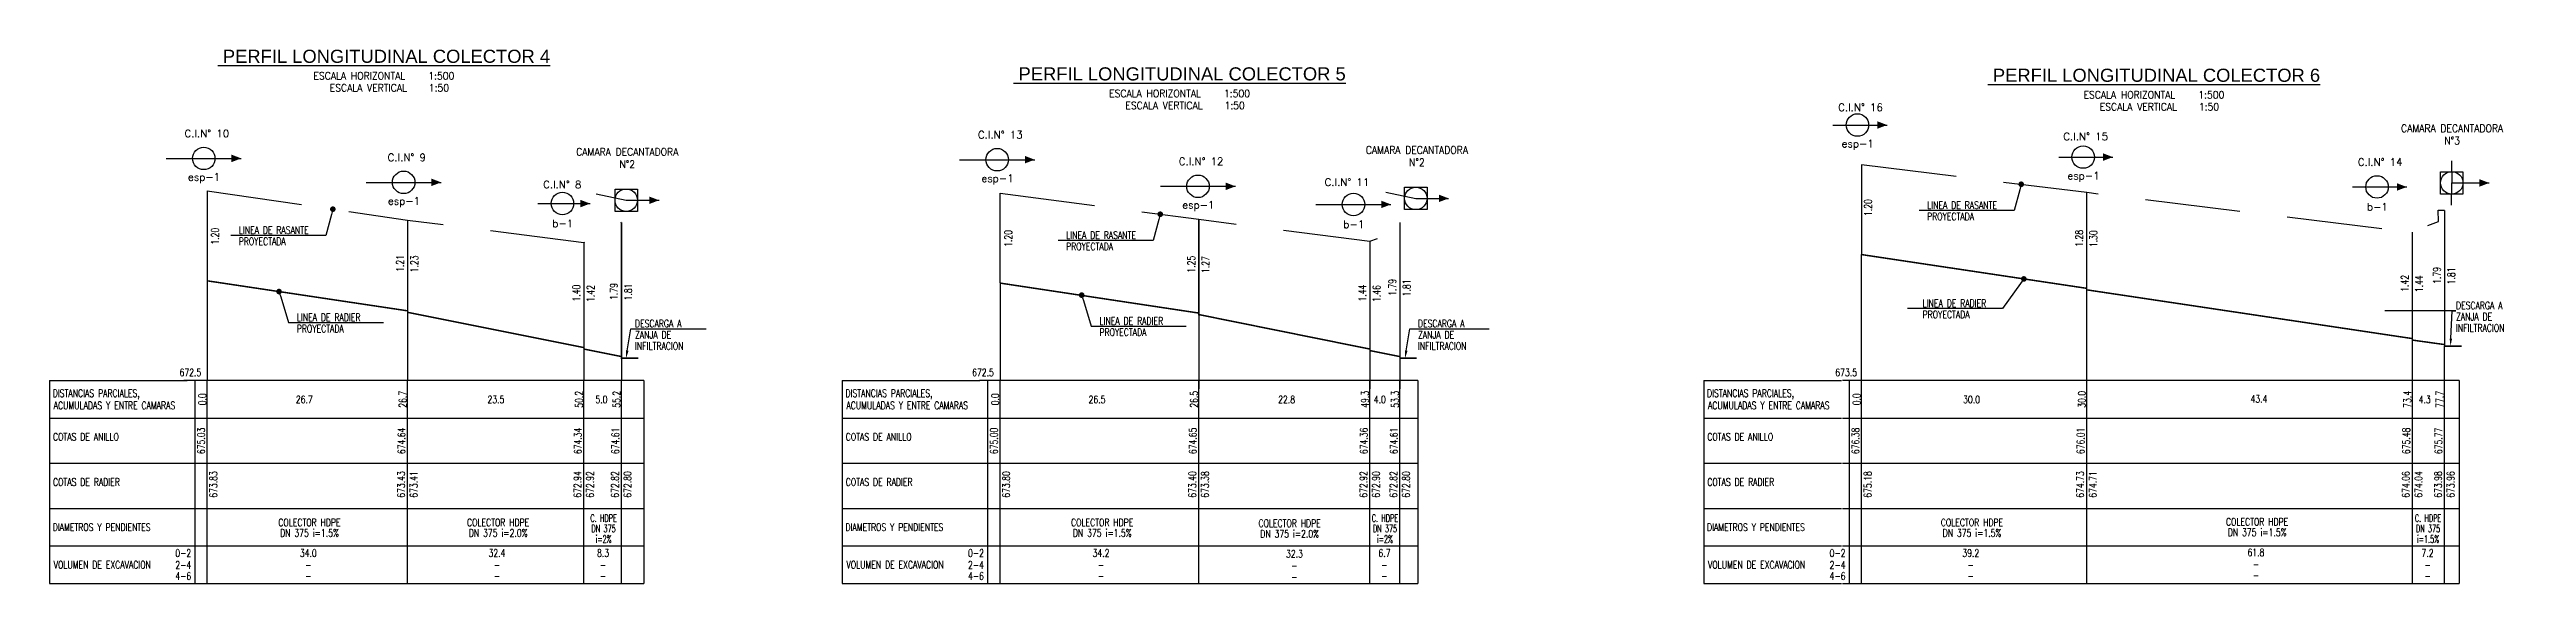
# Model space of a CAD drawing. Extents: x 352140 to 354978, y 6304672 to 6307963.
# Drawn here: x 353369.6 to 353699.7, y 6304674.9 to 6304746.1 of the extents above; entities that cross this region are included whole.
import ezdxf
from ezdxf import colors
from ezdxf.entities.mleader import LeaderData, LeaderLine
from ezdxf.enums import TextEntityAlignment as Align
from ezdxf.math import Vec2, Vec3

# ---------------------------------------------------------------- set-up
doc = ezdxf.new("R2010")
doc.units = 0
doc.linetypes.add('DASHED', pattern=[19.049999999999997, 12.7, -6.35])
doc.layers.get('0').update_dxf_attribs({"linetype": 'CONTINUOUS'})
for name, color, linetype in [('00-ALL SALIDA SUMIDERO', 1, 'CONTINUOUS'), ('00-FORMATO', 6, 'CONTINUOUS'), ('00_All ext_Txt', 4, 'CONTINUOUS'), ('03_Pav ext_Cota 250', 7, 'CONTINUOUS'), ('03_S2_Pav ext_Borde vereda', 7, 'CONTINUOUS'), ('05', 3, 'CONTINUOUS'), ('C-ROAD-PROF', 3, 'CONTINUOUS'), ('Perfil perfil cajon', 6, 'CONTINUOUS'), ('Perfil perfil texto', 3, 'CONTINUOUS')]:
    doc.layers.add(name, color=color, linetype=linetype)
doc.styles.add('lluvias DET-ROMANS', font='ROMANS.SHX', dxfattribs={"width": 0.9, "height": 2})
doc.styles.add('NEGRITA', font='swisse.ttf')
doc.styles.add('ROMANS', font='romans.shx', dxfattribs={"width": 0.75})

# ---------------------------------------------------------------- blocks, each defined once
blk = doc.blocks.new('_Dot')
at = {"color": 0, "linetype": 'ByBlock', "lineweight": -2}
blk.add_line((-0.5, 0), (-1, 0), dxfattribs=at)
at = {"color": 0, "linetype": 'ByBlock', "const_width": 0.5}
blk.add_lwpolyline([(-0.25, 0, 1), (0.25, 0, 1)], format="xyb", close=True, dxfattribs=at)

msp = doc.modelspace()

# ---------------------------------------------------------------- linework, layer by layer
at = {"layer": '00-ALL SALIDA SUMIDERO', "ltscale": 0.5, "elevation": -1e-10}
for points in [[(353614.5253552536, 6304736.035294103, 0, 1, 0), (353613.2217084892, 6304736.035294103, 0, 0, 0)], [(353395.1725029715, 6304731.585812177, 0, 1, 0), (353393.8688562072, 6304731.585812177, 0, 0, 0)], [(353500.9191906616, 6304731.412162388, 0, 1, 0), (353499.6155438973, 6304731.412162388, 0, 0, 0)], [(353644.6163724067, 6304731.759376798, 0, 1, 0), (353643.3127256423, 6304731.759376798, 0, 0, 0)], [(353421.8176917949, 6304728.391140504, 0, 1, 0), (353420.5140450305, 6304728.391140504, 0, 0, 0)], [(353527.6834055348, 6304727.861376325, 0, 1, 0), (353526.3797587704, 6304727.861376325, 0, 0, 0)], [(353683.7809348884, 6304727.773385083, 0, 1, 0), (353682.477288124, 6304727.773385083, 0, 0, 0)], [(353441.6730073744, 6304725.560107744, 0, 1, 0), (353440.36936061, 6304725.560107744, 0, 0, 0)], [(353548.4026943568, 6304725.447676003, 0, 1, 0), (353547.0990475924, 6304725.447676003, 0, 0, 0)]]:
    msp.add_lwpolyline(points, format="xyseb", dxfattribs=at)
at = {"layer": '00-ALL SALIDA SUMIDERO', "ltscale": 0.5, "const_width": 0.2}
for points in [[(353611.1295612751, 6304730.759899335), (353611.1295612751, 6304718.759899332)], [(353390.6521033301, 6304727.259899335), (353390.6521033301, 6304715.259899335)], [(353496.3051722015, 6304726.959899331), (353496.3051722015, 6304714.959899332)], [(353641.1295612751, 6304714.25989932), (353641.1295612751, 6304727.05989931)], [(353417.3521033301, 6304711.259899332), (353417.3521033301, 6304723.359899334)], [(353445.8521033301, 6304705.159899333), (353445.8521033301, 6304723.05989933)], [(353522.8051722015, 6304723.459899316), (353522.8051722015, 6304710.959899317)], [(353549.6051722015, 6304723.059899332), (353549.6051722015, 6304705.159899333)], [(353684.5295612751, 6304707.55989934), (353684.5295612751, 6304721.759899341)], [(353688.8295612751, 6304706.759899341), (353688.8295612751, 6304724.659899341)], [(353440.8527841769, 6304706.359899331), (353440.8527841769, 6304720.360117272)], [(353545.6051722015, 6304720.559899332), (353545.6051722015, 6304706.159899333)], [(353611.1295612751, 6304718.759899332), (353641.1295612751, 6304714.25989932), (353641.1295612751, 6304714.05989931), (353684.5295612751, 6304707.55989934), (353684.5295612751, 6304707.359899341), (353688.8295612751, 6304706.759899341), (353688.8295612751, 6304706.55989934), (353691.0937734347, 6304706.55989934)], [(353390.6521033301, 6304715.259899335), (353417.3521033301, 6304711.259899332), (353417.3521033301, 6304711.059899333), (353440.8527841769, 6304706.359899331), (353440.8521033303, 6304706.159730422), (353445.8521033301, 6304705.159899333), (353445.8521033301, 6304704.959899332), (353448.0776573159, 6304704.959899332)], [(353496.3051722015, 6304714.959899331), (353522.8051722015, 6304710.959899316), (353522.8051722015, 6304710.759899332), (353545.6051722015, 6304706.159899333), (353545.6051722015, 6304705.959899332), (353549.6051722015, 6304705.159899333), (353549.6051722015, 6304704.959899332), (353551.8205506163, 6304704.959899332)]]:
    msp.add_lwpolyline(points, dxfattribs=at)
at = {"layer": '00-ALL SALIDA SUMIDERO', "ltscale": 0.5}
for points in [[(353694.7733274514, 6304728.31279031, 0, 1, 0), (353693.4696806871, 6304728.31279031, 0, 0, 0)], [(353450.8514998431, 6304726.001580505, 0, 1, 0), (353449.5478530787, 6304726.001580505, 0, 0, 0)], [(353556.0905419288, 6304726.253880776, 0, 1, 0), (353554.7868951644, 6304726.253880776, 0, 0, 0)]]:
    msp.add_lwpolyline(points, format="xyseb", dxfattribs=at)
at = {"layer": '03_Pav ext_Cota 250', "color": 7}
for points in [[(353390.6521033301, 6304674.908357566), (353390.6521033301, 6304701.959899332)], [(353417.3521033301, 6304674.908357566), (353417.3521033301, 6304701.959899332)], [(353440.8521033301, 6304674.908357566), (353440.8521033301, 6304701.959899332)], [(353445.8521033301, 6304674.908357566), (353445.8521033301, 6304701.959899332)], [(353496.3051722015, 6304674.908357566), (353496.3051722015, 6304701.959899332)], [(353522.8051722015, 6304674.908357566), (353522.8051722015, 6304701.959899332)], [(353545.6051722015, 6304674.908357566), (353545.6051722015, 6304701.959899332)], [(353549.6051722015, 6304674.908357566), (353549.6051722015, 6304701.959899332)], [(353611.1295612751, 6304674.908357566), (353611.1295612751, 6304701.959899332)], [(353641.1295612751, 6304674.908357544), (353641.1295612751, 6304701.95989931)], [(353684.5295612751, 6304674.908357575), (353684.5295612751, 6304701.959899341)], [(353688.8295612751, 6304674.908357544), (353688.8295612751, 6304701.95989931)]]:
    msp.add_lwpolyline(points, dxfattribs=at)
at = {"layer": '03_S2_Pav ext_Borde vereda'}
for points in [[(353611.1295612751, 6304701.959899335), (353611.1295612751, 6304718.759899332)], [(353390.6521033301, 6304715.259899335), (353390.6521033301, 6304701.959899332)], [(353496.3051722015, 6304714.959899331), (353496.3051722015, 6304701.959899332)], [(353641.1295612751, 6304701.959899335), (353641.1295612751, 6304714.05989931)], [(353417.3521033301, 6304711.059899333), (353417.3521033273, 6304701.959899333)], [(353522.8051722015, 6304710.759899332), (353522.8051722015, 6304700.852723521)], [(353440.8521033303, 6304706.159730422), (353440.8521033303, 6304701.959899331)], [(353545.6051722015, 6304705.959899332), (353545.6051722015, 6304700.852723507)], [(353684.5295612751, 6304701.959899344), (353684.5295612751, 6304707.359899341)], [(353688.8295612751, 6304700.852723488), (353688.8295612751, 6304706.55989934)], [(353445.8521033301, 6304704.959899332), (353445.8521033278, 6304701.959899331)], [(353549.6051722015, 6304704.959899332), (353549.6051722015, 6304700.852723504)]]:
    msp.add_lwpolyline(points, dxfattribs=at)
at = {"layer": '05', "color": 1}
for p, q in [((353607.3043581043, 6304736.035294103), (353614.5253552536, 6304736.035294103)), ((353385.1725029715, 6304731.585812177), (353395.1725029715, 6304731.585812177)), ((353637.3953752574, 6304731.759376798), (353644.6163724067, 6304731.759376798)), ((353411.8176917949, 6304728.391140504), (353421.8176917949, 6304728.391140504)), ((353490.9191906616, 6304731.412162388), (353500.9191906616, 6304731.412162388)), ((353689.7733274514, 6304728.31279031), (353694.7733274514, 6304728.31279031)), ((353434.6867937187, 6304725.560107744), (353441.6730073744, 6304725.560107744)), ((353446.4884235092, 6304726.001580505), (353450.8514998431, 6304726.001580505)), ((353517.6834055348, 6304727.861376325), (353527.6834055348, 6304727.861376325)), ((353538.4026943568, 6304725.447676003), (353548.4026943568, 6304725.447676003)), ((353551.7274655949, 6304726.253880776), (353556.0905419288, 6304726.253880776)), ((353676.5599377391, 6304727.773385083), (353683.7809348884, 6304727.773385083))]:
    msp.add_line(p, q, dxfattribs=at)
for points in [[(353691.2733274514, 6304726.81279031), (353688.2733274514, 6304726.81279031), (353688.2733274514, 6304729.81279031), (353691.2733274514, 6304729.81279031)], [(353447.9884235092, 6304724.501580505), (353444.9884235092, 6304724.501580505), (353444.9884235092, 6304727.501580505), (353447.9884235092, 6304727.501580505)], [(353553.2274655949, 6304724.753880776), (353550.2274655949, 6304724.753880776), (353550.2274655949, 6304727.753880776), (353553.2274655949, 6304727.753880776)]]:
    msp.add_lwpolyline(points, close=True, dxfattribs=at)
for points in [[(353689.7416194764, 6304731.275953605), (353689.7733274512, 6304728.31279031)], [(353689.7416194764, 6304725.349627015), (353689.7733274512, 6304728.31279031)], [(353442.4888102245, 6304726.84735199), (353446.4884235092, 6304726.001580505)], [(353547.7278523102, 6304727.099652261), (353551.7274655949, 6304726.253880776)]]:
    msp.add_lwpolyline(points, dxfattribs=at)
for centre in [(353610.5654149788, 6304736.035294103), (353390.1725029715, 6304731.585812177), (353495.9191906616, 6304731.412162388), (353640.6564321318, 6304731.759376798), (353416.8176917949, 6304728.391140504), (353522.6834055348, 6304727.861376325), (353679.8209946136, 6304727.773385083), (353689.7733274514, 6304728.31279031), (353437.97469242, 6304725.560107744), (353446.4884235092, 6304726.001580505), (353543.4026943568, 6304725.447676003), (353551.7274655949, 6304726.253880776)]:
    msp.add_circle(centre, 1.5, dxfattribs=at)
at = {"layer": 'C-ROAD-PROF', "color": 3, "linetype": 'DASHED', "lineweight": -3, "flags": 128}
for points in [[(353611.1295612751, 6304730.759899335), (353641.1295612751, 6304727.05989931), (353684.5295612751, 6304721.759899341), (353688.0061323826, 6304723.190127959), (353687.9854528971, 6304724.659899341), (353688.8295612751, 6304724.659899341)], [(353390.6521033301, 6304727.259899335), (353417.3521033301, 6304723.359899334), (353440.8521033301, 6304720.359899332), (353445.0357179299, 6304721.699079988), (353445.0357179299, 6304723.048789187), (353445.8521033301, 6304723.05989933)], [(353496.3051722015, 6304726.959899331), (353522.8051722015, 6304723.459899316), (353545.6051722015, 6304720.559899332), (353548.7887868013, 6304721.699079989), (353548.7887868013, 6304723.048789189), (353549.6051722015, 6304723.059899332)]]:
    msp.add_lwpolyline(points, dxfattribs=at)
at = {"layer": 'Perfil perfil cajon'}
for p, q in [((353369.6240304665, 6304701.959899376), (353387.9722715463, 6304701.959899377)), ((353369.6240304665, 6304701.959899376), (353369.6240304651, 6304674.908357611)), ((353448.8467601875, 6304701.959899331), (353387.5066554954, 6304701.959899336)), ((353388.9932845721, 6304701.959899376), (353388.9932845709, 6304674.90835761)), ((353475.277099338, 6304701.959899336), (353493.6253404177, 6304701.959899337)), ((353475.2770993379, 6304701.959899336), (353475.2770993365, 6304674.908357571)), ((353552.004552945, 6304701.959899297), (353493.5698805813, 6304701.959899336)), ((353494.6463534435, 6304701.959899336), (353494.6463534423, 6304674.90835757)), ((353590.1014884115, 6304701.959899336), (353608.4497294913, 6304701.959899337)), ((353590.1014884114, 6304701.959899336), (353590.10148841, 6304674.908357571)), ((353690.7822410472, 6304701.959899297), (353608.5691335322, 6304701.959899336)), ((353609.470742517, 6304701.959899336), (353609.4707425159, 6304674.90835757)), ((353369.6240304651, 6304674.90835761), (353387.9722715445, 6304674.90835761)), ((353475.2770993366, 6304674.90835757), (353493.6253404159, 6304674.90835757)), ((353590.1014884101, 6304674.90835757), (353608.4497294894, 6304674.90835757))]:
    msp.add_line(p, q, dxfattribs=at)
at = {"layer": 'Perfil perfil cajon', "color": 7}
for p, q in [((353369.6240304663, 6304696.959899379), (353387.9722715472, 6304696.959899375)), ((353369.6240304663, 6304696.959899379), (353387.9722715463, 6304696.959899375)), ((353387.5066554954, 6304696.959899334), (353448.8467601862, 6304696.959899329)), ((353475.2770993377, 6304696.959899339), (353493.6253404187, 6304696.959899335)), ((353475.2770993377, 6304696.959899339), (353493.6253404177, 6304696.959899335)), ((353493.5698805813, 6304696.959899334), (353552.0045529437, 6304696.959899295)), ((353590.1014884113, 6304696.959899339), (353608.4497294922, 6304696.959899335)), ((353590.1014884113, 6304696.959899339), (353608.4497294913, 6304696.959899335)), ((353608.5691335322, 6304696.959899334), (353690.782241046, 6304696.959899295)), ((353369.624030466, 6304690.934128493), (353387.9722715454, 6304690.934128493)), ((353387.5066554945, 6304690.934128452), (353448.8467601846, 6304690.934128444)), ((353475.2770993374, 6304690.934128453), (353493.6253404168, 6304690.934128453)), ((353493.5698805804, 6304690.934128452), (353552.0045529422, 6304690.93412841)), ((353590.1014884109, 6304690.934128453), (353608.4497294903, 6304690.934128453)), ((353608.5691335312, 6304690.934128452), (353690.7822410444, 6304690.93412841)), ((353369.6240304656, 6304684.90835761), (353387.9722715445, 6304684.908357607)), ((353387.5066554945, 6304684.908357568), (353448.846760183, 6304684.90835756)), ((353475.277099337, 6304684.90835757), (353493.6253404159, 6304684.908357567)), ((353493.5698805804, 6304684.908357568), (353552.0045529406, 6304684.908357526)), ((353590.1014884106, 6304684.90835757), (353608.4497294894, 6304684.908357567)), ((353608.5691335312, 6304684.908357568), (353690.7822410428, 6304684.908357526)), ((353369.6240304654, 6304679.908357611), (353387.9722715445, 6304679.908357611)), ((353387.5066554936, 6304679.90835757), (353448.8467601817, 6304679.908357562)), ((353475.2770993368, 6304679.908357571), (353493.6253404159, 6304679.908357571)), ((353493.5698805795, 6304679.90835757), (353552.0045529393, 6304679.908357528)), ((353590.1014884103, 6304679.908357571), (353608.4497294894, 6304679.908357571)), ((353608.5691335303, 6304679.90835757), (353690.7822410415, 6304679.908357528))]:
    msp.add_line(p, q, dxfattribs=at)
at = {"layer": 'Perfil perfil cajon'}
for points in [[(353448.8467601875, 6304701.959899296), (353448.8467601804, 6304674.90835753)], [(353552.004552945, 6304701.959899263), (353552.004552938, 6304674.908357496)], [(353690.7822410472, 6304701.959899263), (353690.7822410402, 6304674.908357496)], [(353387.5066554936, 6304674.908357569), (353448.8467601804, 6304674.908357563)], [(353493.5698805795, 6304674.908357569), (353552.004552938, 6304674.90835753)], [(353608.5691335303, 6304674.908357569), (353690.7822410402, 6304674.90835753)]]:
    msp.add_lwpolyline(points, dxfattribs=at)

# ---------------------------------------------------------------- texts
at = {"layer": '00-FORMATO', "color": 6, "style": 'NEGRITA'}
for s, p in [('%%U PERFIL LONGITUDINAL COLECTOR 4', (353414.1895637528, 6304745.200102794)), ('%%U PERFIL LONGITUDINAL COLECTOR 5', (353520.232771831, 6304742.853270731)), ('%%U PERFIL LONGITUDINAL COLECTOR 6', (353650.0907234054, 6304742.67074711))]:
    msp.add_text(s, height=1.750000116368201, dxfattribs=at).set_placement(p, align=Align.MIDDLE)
at = {"layer": '00-FORMATO', "color": 0, "style": 'ROMANS', "width": 0.9}
for s, p in [('ESCALA HORIZONTAL   1:500', (353414.1895637528, 6304742.583819924)), ('ESCALA VERTICAL   1:50', (353414.9186375001, 6304740.986806614)), ('ESCALA HORIZONTAL   1:500', (353520.232771831, 6304740.236987861)), ('ESCALA VERTICAL   1:50', (353520.9618455783, 6304738.639974551)), ('ESCALA HORIZONTAL   1:500', (353650.0907234054, 6304740.05446424)), ('ESCALA VERTICAL   1:50', (353650.8197971527, 6304738.45745093))]:
    msp.add_text(s, height=1.000000066496115, dxfattribs=at).set_placement(p, align=Align.MIDDLE)
at = {"layer": 'Perfil perfil texto', "color": 0, "style": 'lluvias DET-ROMANS'}
for s, p in [('C.I.N%%D 16', (353610.980236412, 6304738.394841371)), ('C.I.N%%D 10', (353390.5873244048, 6304734.912942438)), ('C.I.N%%D 13', (353496.3340120949, 6304734.73929265)), ('C.I.N%%D 15', (353640.9830895619, 6304734.514612338)), ('C.I.N%%D 9', (353417.2325132281, 6304731.718270766)), ('C.I.N%%D 12', (353523.098226968, 6304731.188506586)), ('esp-1', (353610.6136477854, 6304733.38953184)), ('C.I.N%%D 14', (353680.2358160468, 6304731.100515345)), ('esp-1', (353390.2207357782, 6304728.940049914)), ('C.I.N%%D 8', (353437.955650912, 6304728.099160159)), ('esp-1', (353495.9674234682, 6304728.766400125)), ('C.I.N%%D 11', (353542.5330544008, 6304728.418273847)), ('esp-1', (353640.7046649384, 6304729.113614535)), ('esp-1', (353416.8659246015, 6304725.745378241)), ('esp-1', (353522.7316383414, 6304725.215614062)), ('b-1', (353679.8692274202, 6304725.12762282)), ('b-1', (353438.0229252267, 6304722.914345481)), ('b-1', (353543.4509271634, 6304722.80191374))]:
    msp.add_text(s, height=1, rotation=359.9999999466392, dxfattribs=at).set_placement(p, align=Align.MIDDLE)
at = {"layer": 'Perfil perfil texto', "color": 0, "style": 'lluvias DET-ROMANS', "width": 0.75}
for s, rotation, p in [('1.20', 89.99999994663915, (353611.9827018066, 6304725.024518869)), ('1.20', 89.99999994663915, (353391.6820461023, 6304721.210158876)), ('1.20', 89.99999994663915, (353497.3986833955, 6304720.910158874)), ('1.28', 89.99999994663915, (353640.1139510689, 6304720.924518851)), ('1.30', 89.99999994663915, (353642.0147807181, 6304720.867227186)), ('1.21', 89.99999994663915, (353416.336493124, 6304717.574518869)), ('1.23', 89.99999994663915, (353418.2373227731, 6304717.517227204)), ('1.25', 89.99999994663915, (353521.7895619954, 6304717.474518851)), ('1.27', 89.99999994663915, (353523.6903916445, 6304717.417227186)), ('1.79', 89.99999994663915, (353548.5895619954, 6304714.374518869)), ('1.81', 89.99999994663915, (353550.4903916445, 6304714.317227203)), ('1.42', 89.99999994663915, (353683.5139510689, 6304714.924518877)), ('1.44', 89.99999994663915, (353685.4147807181, 6304714.867227212)), ('1.79', 89.99999994663915, (353687.8139510689, 6304715.974518877)), ('1.81', 89.99999994663915, (353689.7147807181, 6304715.917227211)), ('1.40', 89.99999994663915, (353439.8371739707, 6304713.624627837)), ('1.42', 89.99999994663915, (353441.7380036199, 6304713.567336172)), ('1.79', 89.99999994663915, (353444.836493124, 6304713.832340161)), ('1.81', 89.99999994663915, (353446.7373227731, 6304713.775048496)), ('1.44', 89.99999994663915, (353544.5895619954, 6304713.624518869)), ('1.46', 89.99999994663915, (353546.4903916445, 6304713.567227203)), ('26.7', 359.9999999466392, (353403.5772096112, 6304699.440087939)), ('23.5', 359.9999999466392, (353429.1150809076, 6304699.440087939)), ('5.0', 359.9999999466392, (353443.1802650843, 6304699.440087939)), ('26.5', 359.9999999466392, (353509.2302784827, 6304699.440087939)), ('22.8', 359.9999999466392, (353534.498152127, 6304699.440087939)), ('4.0', 359.9999999466392, (353546.9101539582, 6304699.440087939)), ('30.0', 359.9999999466392, (353625.7794387873, 6304699.440087939)), ('43.4', 359.9999999466392, (353664.0879353856, 6304699.521981245)), ('4.3', 359.9999999466392, (353686.1711934434, 6304699.440087939)), ('675.03', 90.00000005336085, (353389.8379724745, 6304693.916628382)), ('674.64', 90.00000005336085, (353416.5379724745, 6304693.916628415)), ('674.34', 90.00000005336085, (353440.0379724745, 6304693.916628415)), ('674.61', 90.00000005336085, (353445.0379724745, 6304693.916628415)), ('675.00', 90.00000005336085, (353495.4910413459, 6304693.916628382)), ('674.65', 90.00000005336085, (353521.9910413487, 6304693.916628397)), ('674.36', 90.00000005336085, (353544.7910413487, 6304693.916628383)), ('674.61', 90.00000005336085, (353548.7910413487, 6304693.91662838)), ('676.38', 90.00000005336085, (353610.3154304194, 6304693.916628382)), ('676.01', 90.00000005336085, (353640.3154304194, 6304693.916628364)), ('675.48', 90.00000005336085, (353683.7154304194, 6304693.916628394)), ('675.77', 90.00000005336085, (353688.0154304194, 6304693.916628364)), ('673.83', 90.00000005336085, (353391.4616645372, 6304688.107507461)), ('673.43', 90.00000005336085, (353416.4829041106, 6304688.107507493)), ('673.41', 90.00000005336085, (353418.1616645372, 6304688.107507493)), ('672.94', 90.00000005336085, (353439.9829041106, 6304688.107507493)), ('672.92', 90.00000005336085, (353441.6616645372, 6304688.107507493)), ('672.82', 90.00000005336085, (353444.9829041106, 6304688.107507493)), ('672.80', 90.00000005336085, (353446.6616645372, 6304688.107507493)), ('673.80', 90.00000005336085, (353497.1147334086, 6304688.107507461)), ('673.40', 90.00000005336085, (353521.9359729849, 6304688.107507476)), ('673.38', 90.00000005336085, (353523.6147334115, 6304688.107507476)), ('672.92', 90.00000005336085, (353544.7359729849, 6304688.107507462)), ('672.90', 90.00000005336085, (353546.4147334115, 6304688.107507462)), ('672.82', 90.00000005336085, (353548.7359729849, 6304688.107507459)), ('672.80', 90.00000005336085, (353550.4147334115, 6304688.107507459)), ('675.18', 90.00000005336085, (353611.9391224821, 6304688.107507461)), ('674.73', 90.00000005336085, (353640.2603620556, 6304688.107507442)), ('674.71', 90.00000005336085, (353641.9391224821, 6304688.107507442)), ('674.06', 90.00000005336085, (353683.6603620556, 6304688.107507473)), ('674.04', 90.00000005336085, (353685.3391224822, 6304688.107507473)), ('673.98', 90.00000005336085, (353687.9603620556, 6304688.107507442)), ('673.96', 90.00000005336085, (353689.6391224822, 6304688.107507442))]:
    msp.add_text(s, height=0.9999999999999994, rotation=rotation, dxfattribs=at).set_placement(p, align=Align.MIDDLE_CENTER)
for s, p in [('672.5', (353386.9473870866, 6304702.547145787)), ('672.5', (353492.5828851741, 6304702.547145787)), ('673.5', (353607.6201477624, 6304702.547145787))]:
    msp.add_text(s, height=0.9999999999999994, rotation=359.9999999466392, dxfattribs=at).set_placement(p)
for s, p in [('DISTANCIAS PARCIALES,', (353370.0462037443, 6304700.269423191)), ('ACUMULADAS Y ENTRE CAMARAS', (353370.1795370768, 6304698.650375572)), ('DISTANCIAS PARCIALES,', (353475.6992726157, 6304700.26942315)), ('ACUMULADAS Y ENTRE CAMARAS', (353475.8326059482, 6304698.650375532)), ('DISTANCIAS PARCIALES,', (353590.5236616893, 6304700.26942315)), ('ACUMULADAS Y ENTRE CAMARAS', (353590.6569950217, 6304698.650375532)), ('COTAS DE ANILLO', (353370.0890608816, 6304694.459899382)), ('COTAS DE ANILLO', (353475.742129753, 6304694.459899342)), ('COTAS DE ANILLO', (353590.5665188265, 6304694.459899342)), ('COTAS DE RADIER', (353370.0890608788, 6304688.434128494)), ('COTAS DE RADIER', (353475.7421297502, 6304688.434128454)), ('COTAS DE RADIER', (353590.5665188237, 6304688.434128454)), ('DIAMETROS Y PENDIENTES', (353370.0462037331, 6304682.408357615)), ('DIAMETROS Y PENDIENTES', (353475.6992726045, 6304682.408357575)), ('DIAMETROS Y PENDIENTES', (353590.5236616781, 6304682.408357575)), ('VOLUMEN DE EXCAVACION', (353370.1795370641, 6304677.408357613)), ('VOLUMEN DE EXCAVACION', (353475.8326059355, 6304677.408357573)), ('VOLUMEN DE EXCAVACION', (353590.656995009, 6304677.408357573))]:
    msp.add_text(s, height=0.9999999999999994, rotation=359.9999999466392, dxfattribs=at).set_placement(p, align=Align.MIDDLE_LEFT)
for s, p in [('0.0', (353390.4920884533, 6304699.459899325)), ('26.7', (353417.1920884533, 6304699.459899354)), ('50.2', (353440.6920884533, 6304699.459899354)), ('55.2', (353445.6920884533, 6304699.459899354)), ('0.0', (353496.1451573247, 6304699.459899325)), ('26.5', (353522.6451573275, 6304699.459899336)), ('49.3', (353545.4451573275, 6304699.459899322)), ('53.3', (353549.4451573275, 6304699.459899319)), ('0.0', (353610.9695463982, 6304699.459899325)), ('30.0', (353640.9695463982, 6304699.459899303)), ('73.4', (353684.3695463982, 6304699.459899333)), ('77.7', (353688.6695463982, 6304699.459899303))]:
    msp.add_text(s, height=0.9999999999999994, rotation=90.00000005336085, dxfattribs=at).set_placement(p, align=Align.CENTER)
for s, p in [('0-2', (353387.4432111486, 6304678.965021359)), ('34.0', (353404.1078515168, 6304678.965021341)), ('32.4', (353429.2544860158, 6304678.965021341)), ('8.3', (353443.3969487564, 6304678.965021361)), ('0-2', (353493.09628002, 6304678.965021319)), ('34.2', (353509.7609203882, 6304678.965021341)), ('32.3', (353535.5378779881, 6304678.854560865)), ('6.7', (353547.5371930236, 6304678.965021365)), ('0-2', (353607.9206690936, 6304678.965021319)), ('39.2', (353625.678843697, 6304678.965021341)), ('61.8', (353663.6826388431, 6304679.046914647)), ('7.2', (353686.5573354132, 6304678.965021341)), ('2-4', (353387.4432111486, 6304677.378382214)), ('4-6', (353387.4432111486, 6304675.905328587)), ('-', (353404.1078515177, 6304677.378382194)), ('-', (353404.1078515168, 6304675.905328569)), ('-', (353429.2544860168, 6304677.378382194)), ('-', (353429.2544860158, 6304675.905328569)), ('-', (353443.3969487573, 6304677.378382213)), ('-', (353443.3969487564, 6304675.905328589)), ('2-4', (353493.09628002, 6304677.378382174)), ('4-6', (353493.09628002, 6304675.905328547)), ('-', (353509.7609203891, 6304677.378382194)), ('-', (353509.7609203882, 6304675.905328569)), ('-', (353535.537877989, 6304677.267921718)), ('-', (353535.5378779881, 6304675.794868093)), ('-', (353547.5371930245, 6304677.378382218)), ('-', (353547.5371930236, 6304675.905328593)), ('2-4', (353607.9206690936, 6304677.378382174)), ('4-6', (353607.9206690936, 6304675.905328547)), ('-', (353625.6788436979, 6304677.378382194)), ('-', (353625.678843697, 6304675.905328569)), ('-', (353663.6826388441, 6304677.4602755)), ('-', (353663.6826388431, 6304675.987221875)), ('-', (353686.5573354141, 6304677.378382194)), ('-', (353686.5573354132, 6304675.905328569))]:
    msp.add_text(s, height=0.9999999999999994, rotation=359.9999999466392, dxfattribs=at).set_placement(p, align=Align.MIDDLE)
at = {"layer": 'Perfil perfil texto', "color": 0, "attachment_point": 2, "style": 'lluvias DET-ROMANS'}
for s, insert, char_height, width, rotation, line_spacing_factor in [('CAMARA DECANTADORA \\PN%%D3', (353689.8278978331, 6304736.089077848), 1, 13.2085714290227, 359.9999999733196, 0.9806521173167446), ('CAMARA DECANTADORA \\PN%%D2', (353446.6216523402, 6304732.952544121), 1, 13.2085714290227, 359.9999999733196, 0.9806521173167446), ('CAMARA DECANTADORA \\PN%%D2', (353551.8606944259, 6304733.204844393), 1, 13.2085714290227, 359.9999999733196, 0.9806521173167446), ('{\\W0.75;COLECTOR HDPE \\PDN 375 i=1.5%}', (353404.2654536871, 6304683.545003064), 0.9999999999999994, 12.13178571521333, 359.99999994663915, 0.8392062547483613), ('{\\W0.75;COLECTOR HDPE \\PDN 375 i=2.0%}', (353429.4120881861, 6304683.545003064), 0.9999999999999994, 12.13178571521333, 359.99999994663915, 0.8392062547483613), ('{\\W0.6;C. HDPE \\PDN 375 \\Pi=2%}', (353443.4672923519, 6304684.126822659), 0.9999999999999994, 12.13178571521333, 359.99999994663915, 0.8392062547483613), ('{\\W0.75;COLECTOR HDPE \\PDN 375 i=1.5%}', (353509.9185225585, 6304683.545003064), 0.9999999999999994, 12.13178571521333, 359.99999994663915, 0.8392062547483613), ('{\\W0.75;COLECTOR HDPE \\PDN 375 i=2.0%}', (353534.8954801584, 6304683.434542589), 0.9999999999999994, 10.53178571523662, 359.99999994663915, 0.8392062547483613), ('{\\W0.6;C. HDPE \\PDN 375 \\Pi=2%}', (353547.6075366191, 6304684.126822663), 0.9999999999999994, 12.13178571521333, 359.99999994663915, 0.8392062547483613), ('{\\W0.75;COLECTOR HDPE \\PDN 375 i=1.5%}', (353625.8364458673, 6304683.545003064), 0.9999999999999994, 12.13178571521333, 359.99999994663915, 0.8392062547483613), ('{\\W0.75;COLECTOR HDPE \\PDN 375 i=1.5%}', (353663.8402410134, 6304683.62689637), 0.9999999999999994, 12.13178571521333, 359.99999994663915, 0.8392062547483613), ('{\\W0.6;C. HDPE \\PDN 375 \\Pi=1.5%}', (353686.6276790087, 6304684.126822639), 0.9999999999999994, 12.13178571521333, 359.99999994663915, 0.8392062547483613)]:
    msp.add_mtext(s, dxfattribs=dict(at, insert=insert, char_height=char_height, width=width, rotation=rotation, line_spacing_factor=line_spacing_factor))

# ---------------------------------------------------------------- leaders
at = {"layer": '00_All ext_Txt'}
ml = msp.add_multileader_mtext('Standard', dxfattribs=at)
ml.set_content('{\\C256;LINEA DE RASANTE PROYECTADA}', color=2, style='ROMANS')
ml.set_leader_properties(color=7)
ml.set_arrow_properties(name='DOT')
ml.build(insert=Vec2(0, 0))
ml.multileader.update_dxf_attribs({"text_left_attachment_type": 6, "text_right_attachment_type": 6, "dogleg_length": 0.4164050059420628, "arrow_head_size": 0.75})
ctx = ml.context
ctx.base_point, ctx.char_height, ctx.arrow_head_size, ctx.landing_gap_size, ctx.plane_origin, ctx.plane_x_axis, ctx.plane_y_axis = Vec3(353619.8032665264, 6304724.641268984, 2.820012762996354e-08), 1, 0.75, 0.05000000250530529, Vec3(353629.2142270786, 6304750.91770436, 1.162063829825635e-07), Vec3(1, -1.27675647831893e-15, -3.517525297178413e-09), Vec3(1.292968947391459e-15, 1, 4.609055430399856e-09)
ctx.left_attachment, ctx.right_attachment = 6, 6
notes = []
notes.append((ctx, [(1, (1, 1, 0), (353631.4435956777, 6304724.641268984, -1.274502462731372e-08), (-1, 1.27675647831893e-15, 3.517525297178412e-09), 1.040329146316736, [(1, [(353632.4001764185, 6304728.136523449)], 0, [])])]))
ctx.mtext.insert, ctx.mtext.text_direction, ctx.mtext.rotation, ctx.mtext.width, ctx.mtext.line_spacing_factor, ctx.mtext.line_spacing_style, ctx.mtext.flow_direction, ctx.mtext.extrusion = Vec3(353619.8532665289, 6304725.841268985, 3.355511787277201e-08), Vec3(1, -1.27675647831893e-15, -3.517525297178413e-09), 6.283185307179585, 11.43449085514294, 0.8999999999999998, 2, 5, Vec3(3.517525297178409e-09, -4.609055430399863e-09, 1)
ml = msp.add_multileader_mtext('Standard', dxfattribs=at)
ml.set_content('{\\C256;LINEA DE RASANTE PROYECTADA}', color=2, style='ROMANS')
ml.set_leader_properties(color=7)
ml.set_arrow_properties(name='DOT')
ml.build(insert=Vec2(0, 0))
ml.multileader.update_dxf_attribs({"text_left_attachment_type": 6, "text_right_attachment_type": 6, "dogleg_length": 0.4164050059420628, "arrow_head_size": 0.75})
ctx = ml.context
ctx.base_point, ctx.char_height, ctx.arrow_head_size, ctx.landing_gap_size, ctx.plane_origin, ctx.plane_x_axis, ctx.plane_y_axis = Vec3(353394.7881675829, 6304721.320502579, -8.702625813003296e-08), 1, 0.75, 0.05000000250530529, Vec3(353404.199128135, 6304772.596937954, 1.162063829825635e-07), Vec3(1, -1.27675647831893e-15, -3.517525297178413e-09), Vec3(1.292968947391459e-15, 1, 4.609055430399856e-09)
ctx.left_attachment, ctx.right_attachment = 6, 6
notes.append((ctx, [(1, (1, 1, 0), (353406.4284967342, 6304721.320502579, -1.279714103873102e-07), (-1, 1.27675647831893e-15, 3.517525297178411e-09), 1.040329146316736, [(1, [(353407.385077475, 6304724.815757044, -1.152263857599965e-07)], 0, [])])]))
ctx.mtext.insert, ctx.mtext.text_direction, ctx.mtext.rotation, ctx.mtext.width, ctx.mtext.line_spacing_factor, ctx.mtext.line_spacing_style, ctx.mtext.flow_direction, ctx.mtext.extrusion = Vec3(353394.8381675854, 6304722.520502579, -8.16712678872245e-08), Vec3(1, -1.27675647831893e-15, -3.517525297178413e-09), 6.283185307179585, 11.43449085514294, 0.8999999999999998, 2, 5, Vec3(3.517525297178409e-09, -4.609055430399863e-09, 1)
ml = msp.add_multileader_mtext('Standard', dxfattribs=at)
ml.set_content('{\\C256;LINEA DE RASANTE PROYECTADA}', color=2, style='ROMANS')
ml.set_leader_properties(color=7)
ml.set_arrow_properties(name='DOT')
ml.build(insert=Vec2(0, 0))
ml.multileader.update_dxf_attribs({"text_left_attachment_type": 6, "text_right_attachment_type": 6, "dogleg_length": 0.4164050059420628, "arrow_head_size": 0.75})
ctx = ml.context
ctx.base_point, ctx.char_height, ctx.arrow_head_size, ctx.landing_gap_size, ctx.plane_origin, ctx.plane_x_axis, ctx.plane_y_axis = Vec3(353505.0582558015, 6304720.644834393, -8.702625813003296e-08), 1, 0.75, 0.05000000250530529, Vec3(353514.4692163537, 6304771.921269768, 1.162063829825635e-07), Vec3(1, -1.27675647831893e-15, -3.517525297178413e-09), Vec3(1.292968947391459e-15, 1, 4.609055430399856e-09)
ctx.left_attachment, ctx.right_attachment = 6, 6
notes.append((ctx, [(1, (1, 1, 0), (353516.6985849528, 6304720.644834393, -1.279714103873102e-07), (-1, 1.27675647831893e-15, 3.517525297178411e-09), 1.040329146316736, [(1, [(353517.6551656936, 6304724.140088857, -1.152263857599965e-07)], 0, [])])]))
ctx.mtext.insert, ctx.mtext.text_direction, ctx.mtext.rotation, ctx.mtext.width, ctx.mtext.line_spacing_factor, ctx.mtext.line_spacing_style, ctx.mtext.flow_direction, ctx.mtext.extrusion = Vec3(353505.108255804, 6304721.844834393, -8.16712678872245e-08), Vec3(1, -1.27675647831893e-15, -3.517525297178413e-09), 6.283185307179585, 11.43449085514294, 0.8999999999999998, 2, 5, Vec3(3.517525297178409e-09, -4.609055430399863e-09, 1)
ml = msp.add_multileader_mtext('Standard', dxfattribs=at)
ml.set_content('{\\C256;LINEA DE RADIER PROYECTADA}', color=2, style='ROMANS')
ml.set_leader_properties(color=7)
ml.set_arrow_properties(name='DOT')
ml.build(insert=Vec2(0, 0))
ml.multileader.update_dxf_attribs({"text_left_attachment_type": 6, "text_right_attachment_type": 6, "dogleg_length": 0.4164050059420628, "arrow_head_size": 0.75})
ctx = ml.context
ctx.base_point, ctx.char_height, ctx.arrow_head_size, ctx.landing_gap_size, ctx.plane_origin, ctx.plane_x_axis, ctx.plane_y_axis = Vec3(353619.2075327185, 6304711.569783334, 2.947815309986843e-08), 1, 0.75, 0.05000000250530529, Vec3(353630.4004954054, 6304736.672303135, 1.058055289113016e-07), Vec3(1, -1.27675647831893e-15, -3.517525297178413e-09), Vec3(1.292968947391459e-15, 1, 4.609055430399856e-09)
ctx.left_attachment, ctx.right_attachment = 6, 6
notes.append((ctx, [(1, (1, 1, 0), (353629.8835761555, 6304711.569783334, -8.075099763701065e-09), (-1, 1.27675647831893e-15, 3.517525297178412e-09), 1.040329146316736, [(1, [(353632.7581624811, 6304715.515609142)], 0, [])])]))
ctx.mtext.insert, ctx.mtext.text_direction, ctx.mtext.rotation, ctx.mtext.width, ctx.mtext.line_spacing_factor, ctx.mtext.line_spacing_style, ctx.mtext.flow_direction, ctx.mtext.extrusion = Vec3(353619.257532721, 6304712.769783334, 3.483314334267689e-08), Vec3(1, -1.27675647831893e-15, -3.517525297178413e-09), 6.283185307179585, 11.43449085514294, 0.8999999999999998, 2, 5, Vec3(3.517525297178409e-09, -4.609055430399863e-09, 1)
ml = msp.add_multileader_mtext('Standard', dxfattribs=at)
ml.set_content('{\\C256;LINEA DE RADIER PROYECTADA}', color=2, style='ROMANS')
ml.set_leader_properties(color=7)
ml.set_arrow_properties(name='DOT')
ml.build(insert=Vec2(0, 0))
ml.multileader.update_dxf_attribs({"text_left_attachment_type": 6, "text_right_attachment_type": 6, "dogleg_length": 0.4164050059420628, "arrow_head_size": 0.75})
ctx = ml.context
ctx.base_point, ctx.char_height, ctx.arrow_head_size, ctx.landing_gap_size, ctx.plane_origin, ctx.plane_x_axis, ctx.plane_y_axis = Vec3(353402.5284609614, 6304709.686825086, -1.424602114550769e-07), 1, 0.75, 0.05000000250530529, Vec3(353413.7214236482, 6304759.789344887, 4.909355011635277e-08), Vec3(1, -1.27675647831893e-15, -3.517525297178413e-09), Vec3(1.292968947391459e-15, 1, 4.609055430399856e-09)
ctx.left_attachment, ctx.right_attachment = 6, 6
notes.append((ctx, [(0, (1, 1, 0), (353401.488131815, 6304709.686825086, -1.388008273655158e-07), (1, -1.333980486555479e-15, -3.51752529717841e-09), 1.040329146316736, [(1, [(353400.2118828484, 6304713.82763091, -1.152263857599965e-07)], 0, [])])]))
ctx.mtext.insert, ctx.mtext.text_direction, ctx.mtext.rotation, ctx.mtext.width, ctx.mtext.line_spacing_factor, ctx.mtext.line_spacing_style, ctx.mtext.flow_direction, ctx.mtext.extrusion = Vec3(353402.5784609639, 6304710.886825087, -1.371052212122685e-07), Vec3(1, -1.27675647831893e-15, -3.517525297178413e-09), 6.283185307179585, 11.43449085514294, 0.8999999999999998, 2, 5, Vec3(3.517525297178409e-09, -4.609055430399863e-09, 1)
ml = msp.add_multileader_mtext('Standard', dxfattribs=at)
ml.set_content('{\\C256;LINEA DE RADIER PROYECTADA}', color=2, style='ROMANS')
ml.set_leader_properties(color=7)
ml.set_arrow_properties(name='DOT')
ml.build(insert=Vec2(0, 0))
ml.multileader.update_dxf_attribs({"text_left_attachment_type": 6, "text_right_attachment_type": 6, "dogleg_length": 0.4164050059420628, "arrow_head_size": 0.75})
ctx = ml.context
ctx.base_point, ctx.char_height, ctx.arrow_head_size, ctx.landing_gap_size, ctx.plane_origin, ctx.plane_x_axis, ctx.plane_y_axis = Vec3(353509.4997006312, 6304709.210832722, -1.424602114550769e-07), 1, 0.75, 0.05000000250530529, Vec3(353520.6926633181, 6304759.313352522, 4.909355011635277e-08), Vec3(1, -1.27675647831893e-15, -3.517525297178413e-09), Vec3(1.292968947391459e-15, 1, 4.609055430399856e-09)
ctx.left_attachment, ctx.right_attachment = 6, 6
notes.append((ctx, [(0, (1, 1, 0), (353508.4593714849, 6304709.210832722, -1.388008273655158e-07), (1, -1.333980486555479e-15, -3.51752529717841e-09), 1.040329146316736, [(1, [(353507.1831225182, 6304713.351638545, -1.152263857599965e-07)], 0, [])])]))
ctx.mtext.insert, ctx.mtext.text_direction, ctx.mtext.rotation, ctx.mtext.width, ctx.mtext.line_spacing_factor, ctx.mtext.line_spacing_style, ctx.mtext.flow_direction, ctx.mtext.extrusion = Vec3(353509.5497006337, 6304710.410832722, -1.371052212122685e-07), Vec3(1, -1.27675647831893e-15, -3.517525297178413e-09), 6.283185307179585, 11.43449085514294, 0.8999999999999998, 2, 5, Vec3(3.517525297178409e-09, -4.609055430399863e-09, 1)
ml = msp.add_multileader_mtext('Standard', dxfattribs=at)
ml.set_content('{\\C256;DESCARGA A ZANJA DE INFILTRACION}', color=2, style='ROMANS')
ml.set_leader_properties(color=7)
ml.build(insert=Vec2(0, 0))
ml.multileader.update_dxf_attribs({"text_left_attachment_type": 6, "text_right_attachment_type": 6, "dogleg_length": 0.5, "arrow_head_size": 1})
ctx = ml.context
ctx.base_point, ctx.char_height, ctx.arrow_head_size, ctx.landing_gap_size, ctx.plane_origin, ctx.plane_x_axis, ctx.plane_y_axis = Vec3(353690.3453350254, 6304711.280766422, 1.918074193770741e-08), 1, 1, 0, Vec3(353698.7339741306, 6304719.466230667, 2.740075011419268e-08), Vec3(1, -1.27675647831893e-15, -3.517525297178413e-09), Vec3(1.292968947391459e-15, 1, 4.609055430399856e-09)
ctx.left_attachment, ctx.right_attachment = 6, 6
notes.append((ctx, [(0, (1, 1, 0), (353689.8453350254, 6304711.280766422, 2.093950458629661e-08), (1, -1.333980486555479e-15, -3.51752529717841e-09), 0.5, [(1, [(353689.612434506, 6304706.55989934)], 0, [])])]))
ctx.mtext.insert, ctx.mtext.text_direction, ctx.mtext.rotation, ctx.mtext.width, ctx.mtext.line_spacing_factor, ctx.mtext.line_spacing_style, ctx.mtext.flow_direction, ctx.mtext.extrusion = Vec3(353690.3453350254, 6304712.480766422, 2.471160845418724e-08), Vec3(1, -1.27675647831893e-15, -3.517525297178413e-09), 6.283185307179585, 9.390952380952383, 0.8999999999999998, 2, 5, Vec3(3.517525297178409e-09, -4.609055430399863e-09, 1)
ml = msp.add_multileader_mtext('Standard', dxfattribs=at)
ml.set_content('{\\C256;DESCARGA A ZANJA DE INFILTRACION}', color=2, style='ROMANS')
ml.set_leader_properties(color=7)
ml.build(insert=Vec2(0, 0))
ml.multileader.update_dxf_attribs({"text_left_attachment_type": 6, "text_right_attachment_type": 6, "dogleg_length": 0.5, "arrow_head_size": 1})
ctx = ml.context
ctx.base_point, ctx.char_height, ctx.arrow_head_size, ctx.landing_gap_size, ctx.plane_origin, ctx.plane_x_axis, ctx.plane_y_axis = Vec3(353447.5983774089, 6304708.865905189, -7.785683340133097e-08), 1, 1, 0.05000000250530529, Vec3(353461.0381621099, 6304716.95996719, -8.782563564580381e-08), Vec3(1, -1.27675647831893e-15, -3.517525297178413e-09), Vec3(1.292968947391459e-15, 1, 4.609055430399856e-09)
ctx.left_attachment, ctx.right_attachment = 6, 6
notes.append((ctx, [(0, (1, 1, 0), (353447.0983774089, 6304708.865905189, -7.609807075274177e-08), (1, -1.333980486555479e-15, -3.51752529717841e-09), 0.5, [(1, [(353446.4703968517, 6304704.959899332, -9.189213075764378e-08)], 0, [])])]))
ctx.mtext.insert, ctx.mtext.text_direction, ctx.mtext.rotation, ctx.mtext.width, ctx.mtext.line_spacing_factor, ctx.mtext.line_spacing_style, ctx.mtext.flow_direction, ctx.mtext.extrusion = Vec3(353447.6483774114, 6304710.065905189, -7.250184315852253e-08), Vec3(1, -1.27675647831893e-15, -3.517525297178413e-09), 6.283185307179585, 9.390952380952383, 0.8999999999999998, 2, 5, Vec3(3.517525297178409e-09, -4.609055430399863e-09, 1)
ml = msp.add_multileader_mtext('Standard', dxfattribs=at)
ml.set_content('{\\C256;DESCARGA A ZANJA DE INFILTRACION}', color=2, style='ROMANS')
ml.set_leader_properties(color=7)
ml.build(insert=Vec2(0, 0))
ml.multileader.update_dxf_attribs({"text_left_attachment_type": 6, "text_right_attachment_type": 6, "dogleg_length": 0.4164050059420628, "arrow_head_size": 1})
ctx = ml.context
ctx.base_point, ctx.char_height, ctx.arrow_head_size, ctx.landing_gap_size, ctx.plane_origin, ctx.plane_x_axis, ctx.plane_y_axis = Vec3(353551.9529490746, 6304708.865905189, -1.949838406022994e-07), 1, 1, 0.05000000250530529, Vec3(353564.8524046293, 6304741.95996719, -8.782563564580381e-08), Vec3(1, -1.27675647831893e-15, -3.517525297178413e-09), Vec3(1.292968947391459e-15, 1, 4.609055430399856e-09)
ctx.left_attachment, ctx.right_attachment = 6, 6
notes.append((ctx, [(0, (1, 1, 0), (353550.9126199283, 6304708.865905189, -1.913244565127383e-07), (1, -1.333980486555479e-15, -3.51752529717841e-09), 1.040329146316736, [(1, [(353550.2846393711, 6304704.959899332, -2.071185165176403e-07)], 0, [])])]))
ctx.mtext.insert, ctx.mtext.text_direction, ctx.mtext.rotation, ctx.mtext.width, ctx.mtext.line_spacing_factor, ctx.mtext.line_spacing_style, ctx.mtext.flow_direction, ctx.mtext.extrusion = Vec3(353552.0029490771, 6304710.065905189, -1.896288503594909e-07), Vec3(1, -1.27675647831893e-15, -3.517525297178413e-09), 6.283185307179585, 9.390952380952383, 0.8999999999999998, 2, 5, Vec3(3.517525297178409e-09, -4.609055430399863e-09, 1)
for ctx, leaders in notes:
    for number, flags, end, landing, length, lines in leaders:
        leader = LeaderData()
        leader.index, (leader.has_last_leader_line, leader.has_dogleg_vector, leader.attachment_direction) = number, flags
        leader.last_leader_point, leader.dogleg_vector, leader.dogleg_length = Vec3(end), Vec3(landing), length
        for number, points, colour, breaks in lines:
            line = LeaderLine()
            line.index, line.vertices, line.color, line.breaks = number, Vec3.list(points), colors.encode_raw_color(colour), breaks
            leader.lines.append(line)
        ctx.leaders.append(leader)

doc.saveas('drawing.dxf')
